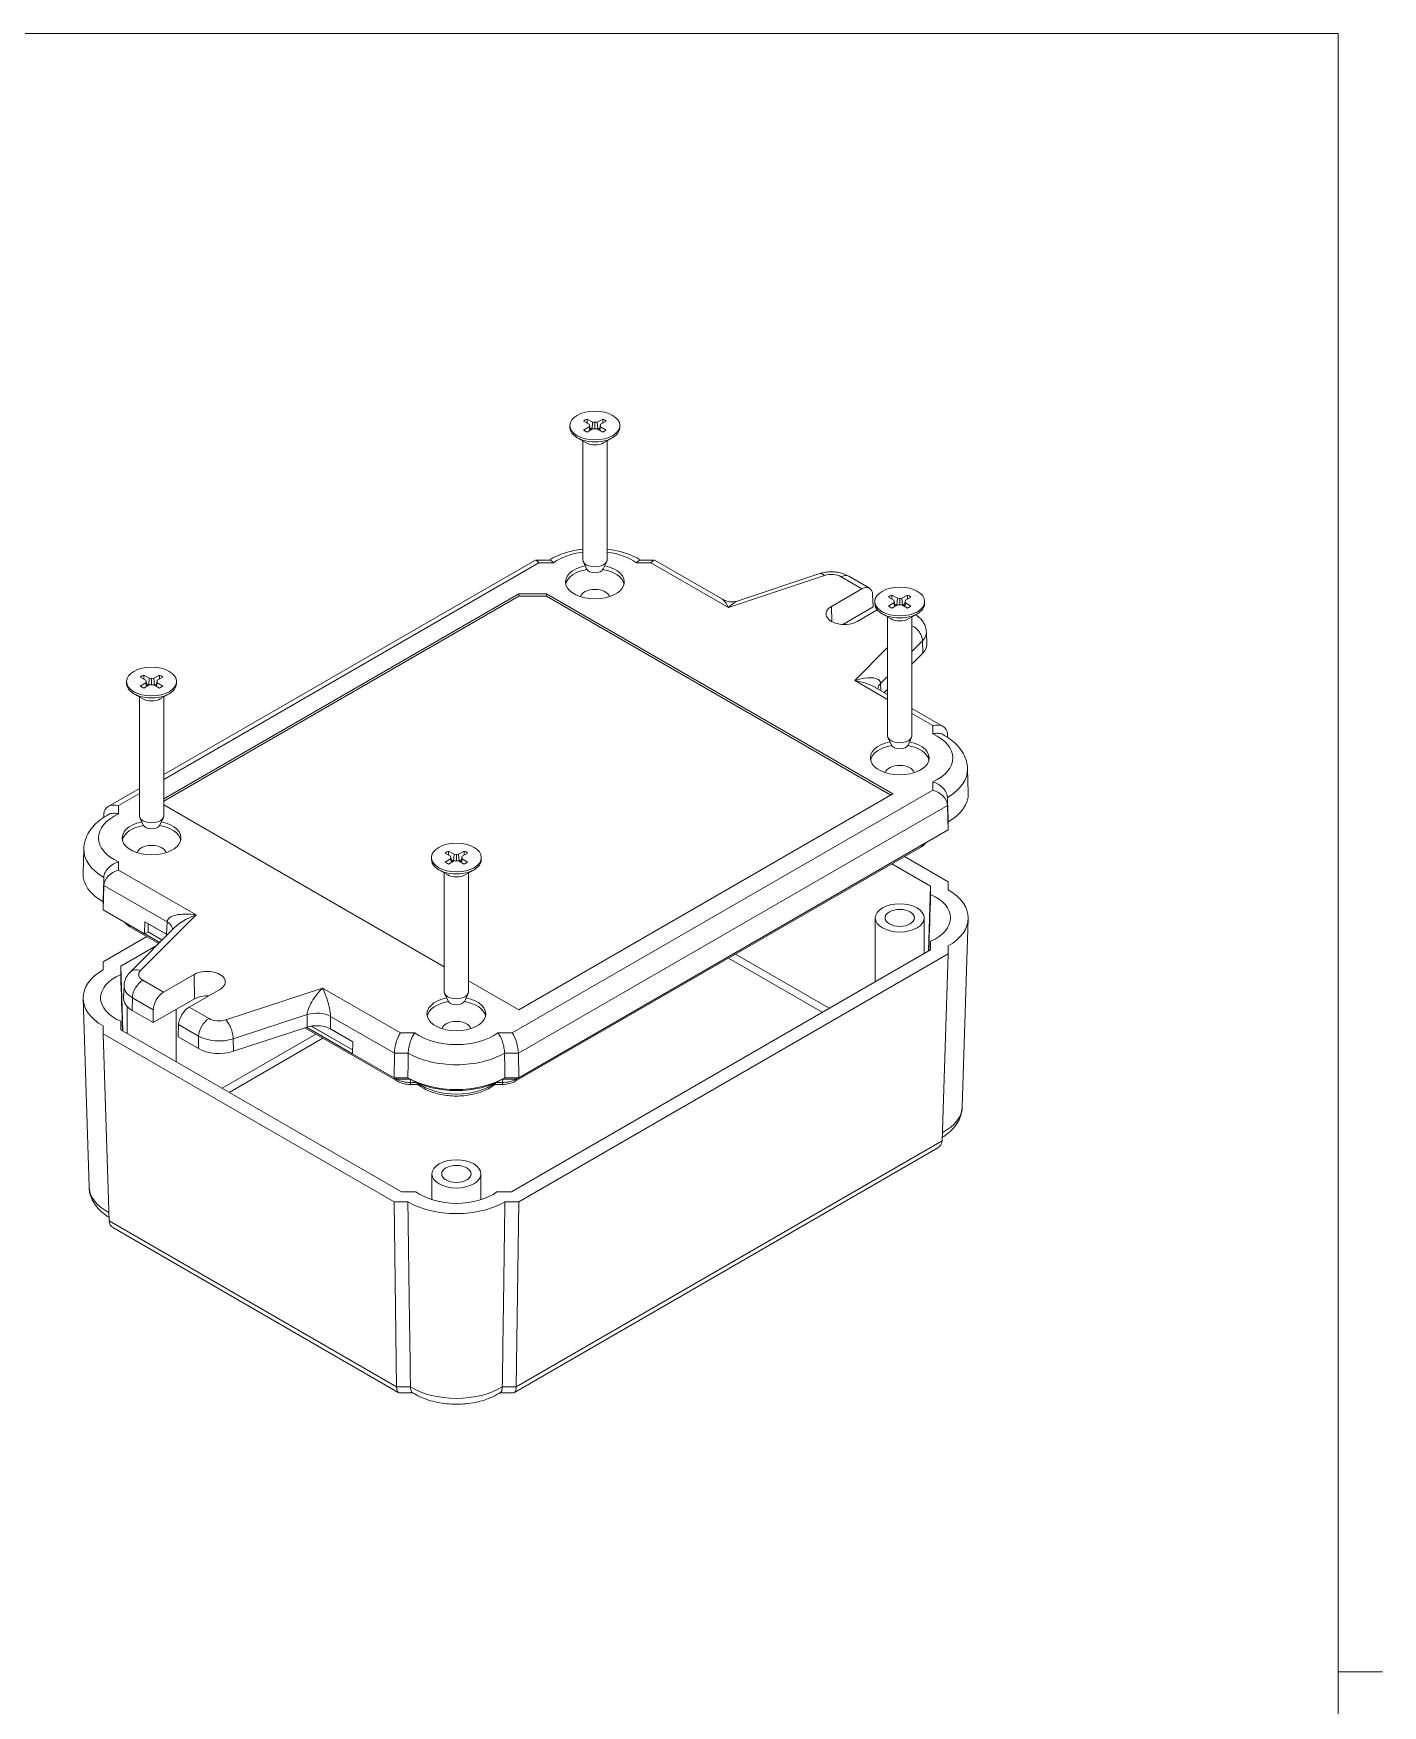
# Model space of a CAD drawing. Header units: millimetres. Extents: x 8 to 457, y 8 to 352.
# Drawn here: x 319.8 to 457.5, y 176.5 to 347.1 of the extents above; entities that cross this region are included whole.
import ezdxf

# ---------------------------------------------------------------- set-up
doc = ezdxf.new("R2010")
doc.units = ezdxf.units.MM
doc.header["$LTSCALE"] = 1.666667
for name, color, linetype, lineweight in [('Sketch Geometry (ANSI)', 7, 'Continuous', 9), ('Visible (ANSI)', 7, 'Continuous', 9), ('Visible Narrow (ANSI)', 7, 'Continuous', 9)]:
    doc.layers.add(name, color=color, linetype=linetype, lineweight=lineweight)

# ---------------------------------------------------------------- blocks, each defined once
blk = doc.blocks.new('Borders Default Border')
at = {"layer": 'Sketch Geometry (ANSI)'}
blk.add_line((271.78, 107.95), (274.5, 107.95), dxfattribs=at)
at = {"layer": 'Sketch Geometry (ANSI)', "flags": 128}
blk.add_lwpolyline([(7.62, 7.62), (7.62, 208.28), (271.78, 208.28), (271.78, 7.62), (7.62, 7.62)], dxfattribs=at)

msp = doc.modelspace()

# ---------------------------------------------------------------- linework, layer by layer
at = {"layer": 'Visible (ANSI)'}
for p, q in [((376.509, 307.2513), (375.9433, 307.5779)), ((376.2969, 307.782), (376.8626, 307.4554)), ((376.509, 307.2513), (376.6414, 306.652)), ((376.5284, 307.1176), (376.509, 307.2513)), ((376.8626, 307.4554), (376.8011, 306.7443)), ((376.8626, 307.4554), (377.0941, 307.4442)), ((377.0941, 307.4442), (377.3257, 307.4554)), ((377.0941, 307.4442), (377.0941, 306.791)), ((377.3257, 307.4554), (377.8914, 307.782)), ((377.3257, 307.4554), (377.3872, 306.7443)), ((377.6793, 307.2513), (377.5469, 306.652)), ((377.6793, 307.2513), (377.6598, 307.1176)), ((378.2449, 307.5779), (377.6793, 307.2513)), ((374.5491, 307.1176), (374.5491, 306.9134)), ((376.2102, 305.3458), (375.2945, 305.8744)), ((375.8441, 305.5571), (375.8441, 293.4249)), ((375.9433, 306.6573), (376.509, 306.9839)), ((376.8626, 306.7797), (376.2969, 306.4531)), ((376.509, 306.9839), (376.5284, 307.1176)), ((376.509, 306.9839), (376.5814, 306.6174)), ((376.5284, 307.1176), (376.6307, 306.6459)), ((376.6002, 306.8385), (376.7822, 306.7334)), ((377.0941, 306.791), (376.8626, 306.7797)), ((377.3257, 306.7797), (377.0941, 306.791)), ((377.8914, 306.4531), (377.3257, 306.7797)), ((377.406, 306.7334), (377.5881, 306.8385)), ((377.6598, 307.1176), (377.5576, 306.6459)), ((377.6793, 306.9839), (377.6069, 306.6174)), ((377.6598, 307.1176), (377.6793, 306.9839)), ((377.6793, 306.9839), (378.2449, 306.6573)), ((377.978, 305.3458), (378.8937, 305.8744)), ((378.3441, 305.5571), (378.3441, 293.4249)), ((379.6391, 307.1176), (379.6391, 306.9134)), ((370.9449, 293.3588), (333.0893, 271.5029)), ((372.4491, 293.3804), (371.0255, 293.3804)), ((376.2391, 292.4765), (375.8865, 293.2386)), ((377.9491, 292.4765), (378.3018, 293.2386)), ((383.1627, 293.3804), (381.7391, 293.3804)), ((390.1234, 289.3867), (383.2434, 293.3588)), ((400.0565, 292.0069), (391.7128, 289.2257)), ((401.2292, 288.6557), (404.3553, 290.4605)), ((405.1134, 290.5301), (402.9961, 291.7526)), ((369.316, 289.9344), (333.0893, 269.0189)), ((369.316, 289.6894), (333.0893, 268.774)), ((369.316, 289.6894), (369.316, 289.9344)), ((372.1444, 289.9344), (369.316, 289.9344)), ((372.1444, 289.6894), (369.316, 289.6894)), ((407.4997, 269.522), (372.1444, 289.9344)), ((372.1444, 289.6894), (372.1444, 289.9344)), ((407.2876, 269.3995), (372.1444, 289.6894)), ((405.4996, 288.6076), (402.4004, 286.8182)), ((405.4426, 289.8644), (405.4996, 288.6076)), ((405.6618, 289.1546), (405.6618, 288.9505)), ((407.6217, 289.2883), (407.056, 289.6149)), ((407.056, 288.6943), (407.6217, 289.0209)), ((407.4096, 289.8191), (407.9752, 289.4925)), ((407.9752, 288.8168), (407.4096, 288.4902)), ((407.6217, 289.2883), (407.7541, 288.6891)), ((407.6411, 289.1546), (407.6217, 289.2883)), ((407.6217, 289.0209), (407.6411, 289.1546)), ((407.6217, 289.0209), (407.6941, 288.6545)), ((407.6411, 289.1546), (407.7434, 288.6829)), ((407.7129, 288.8756), (407.8949, 288.7704)), ((407.9752, 289.4925), (407.9138, 288.7813)), ((407.9752, 289.4925), (408.2068, 289.4812)), ((408.2068, 288.828), (407.9752, 288.8168)), ((408.2068, 289.4812), (408.4384, 289.4925)), ((408.2068, 289.4812), (408.2068, 288.828)), ((408.4384, 288.8168), (408.2068, 288.828)), ((408.4384, 289.4925), (409.0041, 289.8191)), ((408.4384, 289.4925), (408.4999, 288.7813)), ((409.0041, 288.4902), (408.4384, 288.8168)), ((408.5187, 288.7704), (408.7008, 288.8756)), ((408.792, 289.2883), (408.6596, 288.6891)), ((408.7725, 289.1546), (408.6703, 288.6829)), ((408.792, 289.0209), (408.7196, 288.6545)), ((408.792, 289.2883), (408.7725, 289.1546)), ((408.7725, 289.1546), (408.792, 289.0209)), ((409.3576, 289.6149), (408.792, 289.2883)), ((408.792, 289.0209), (409.3576, 288.6943)), ((410.7518, 289.1546), (410.7518, 288.9505)), ((405.9154, 288.3111), (403.8707, 287.1306)), ((407.3229, 287.3828), (406.4072, 287.9115)), ((406.9568, 287.5942), (406.9568, 275.462)), ((409.0907, 287.3828), (410.0064, 287.9115)), ((409.4568, 287.5942), (409.4568, 275.462)), ((410.9265, 286.0308), (410.9668, 284.7744)), ((410.5705, 283.888), (409.4568, 282.756)), ((331.042, 281.6541), (331.6077, 281.3275)), ((332.0709, 281.3275), (332.6366, 281.6541)), ((329.2943, 280.9897), (329.2943, 280.7855)), ((331.2542, 281.1234), (330.6885, 281.45)), ((330.6885, 280.5294), (331.2542, 280.856)), ((331.6077, 280.6518), (331.042, 280.3252)), ((331.2542, 281.1234), (331.3866, 280.5242)), ((331.2736, 280.9897), (331.2542, 281.1234)), ((331.2542, 280.856), (331.2736, 280.9897)), ((331.2542, 280.856), (331.3266, 280.4895)), ((331.2736, 280.9897), (331.3758, 280.518)), ((331.3454, 280.7106), (331.5274, 280.6055)), ((331.6077, 281.3275), (331.5463, 280.6164)), ((331.6077, 281.3275), (331.8393, 281.3163)), ((331.8393, 280.6631), (331.6077, 280.6518)), ((331.8393, 281.3163), (332.0709, 281.3275)), ((331.8393, 281.3163), (331.8393, 280.6631)), ((332.0709, 280.6518), (331.8393, 280.6631)), ((332.0709, 281.3275), (332.1323, 280.6164)), ((332.6366, 280.3252), (332.0709, 280.6518)), ((332.1512, 280.6055), (332.3332, 280.7106)), ((332.4244, 281.1234), (332.292, 280.5242)), ((332.405, 280.9897), (332.3028, 280.518)), ((332.4244, 280.856), (332.352, 280.4895)), ((332.4244, 281.1234), (332.405, 280.9897)), ((332.405, 280.9897), (332.4244, 280.856)), ((332.9901, 281.45), (332.4244, 281.1234)), ((332.4244, 280.856), (332.9901, 280.5294)), ((334.3843, 280.9897), (334.3843, 280.7855)), ((406.9568, 279.6679), (405.7121, 280.3865)), ((406.9568, 280.2149), (406.6136, 279.866)), ((330.9554, 279.2179), (330.0397, 279.7466)), ((330.5893, 279.4292), (330.5893, 267.297)), ((332.7232, 279.2179), (333.6389, 279.7466)), ((333.0893, 279.4292), (333.0893, 267.297)), ((412.6382, 276.3877), (409.4568, 278.2245)), ((407.3518, 274.5136), (406.9992, 275.2757)), ((409.0618, 274.5136), (409.4145, 275.2757)), ((413.077, 275.6587), (413.0886, 275.3002)), ((415.1261, 272.0775), (415.2056, 269.5968)), ((330.5893, 270.0595), (327.408, 268.2228)), ((333.0893, 268.392), (361.702, 251.8725)), ((369.316, 247.4766), (407.4997, 269.522)), ((413.077, 268.3483), (413.1566, 265.8477)), ((326.9691, 267.4938), (326.9575, 267.1353)), ((330.9843, 266.3486), (330.6316, 267.1108)), ((332.6943, 266.3486), (333.0469, 267.1108)), ((413.1566, 265.8477), (413.1566, 266.6642)), ((369.316, 240.5363), (413.1566, 265.8477)), ((324.9201, 263.9125), (324.8405, 261.4318)), ((360.407, 263.0267), (360.407, 262.8226)), ((362.3669, 263.1604), (361.8012, 263.487)), ((361.8012, 262.5664), (362.3669, 262.893)), ((362.1547, 263.6912), (362.7204, 263.3646)), ((362.3669, 263.1604), (362.4992, 262.5612)), ((362.3863, 263.0267), (362.3669, 263.1604)), ((362.3669, 262.893), (362.3863, 263.0267)), ((362.3669, 262.893), (362.4393, 262.5266)), ((362.3863, 263.0267), (362.4885, 262.555)), ((362.7204, 263.3646), (362.659, 262.6534)), ((362.7204, 263.3646), (362.952, 263.3533)), ((362.952, 263.3533), (363.1836, 263.3646)), ((362.952, 263.3533), (362.952, 262.7001)), ((363.1836, 263.3646), (363.7493, 263.6912)), ((363.1836, 263.3646), (363.245, 262.6534)), ((363.5371, 263.1604), (363.4047, 262.5612)), ((363.5177, 263.0267), (363.4155, 262.555)), ((363.5371, 262.893), (363.4647, 262.5266)), ((363.5371, 263.1604), (363.5177, 263.0267)), ((363.5177, 263.0267), (363.5371, 262.893)), ((364.1028, 263.487), (363.5371, 263.1604)), ((363.5371, 262.893), (364.1028, 262.5664)), ((365.497, 263.0267), (365.497, 262.8226)), ((368.9533, 240.1901), (410.4279, 264.1355)), ((408.6789, 263.1257), (413.1566, 260.5405)), ((362.0681, 261.2549), (361.1524, 261.7836)), ((361.702, 261.4663), (361.702, 249.3341)), ((362.7204, 262.6889), (362.1547, 262.3623)), ((362.4581, 262.7477), (362.6401, 262.6426)), ((362.952, 262.7001), (362.7204, 262.6889)), ((363.1836, 262.6889), (362.952, 262.7001)), ((363.7493, 262.3623), (363.1836, 262.6889)), ((363.2639, 262.6426), (363.4459, 262.7477)), ((363.8359, 261.2549), (364.7516, 261.7836)), ((364.202, 261.4663), (364.202, 249.3341)), ((407.4057, 262.3906), (411.356, 260.1099)), ((326.9691, 260.1834), (326.8895, 257.6828)), ((411.1456, 253.5012), (411.356, 260.1099)), ((411.356, 260.1099), (411.356, 259.2549)), ((413.1566, 260.5405), (413.1566, 259.724)), ((326.8895, 258.4993), (326.8895, 257.6828)), ((326.8895, 257.6828), (331.1322, 255.2333)), ((331.1322, 255.2333), (331.1599, 256.4735)), ((331.1599, 256.4735), (333.3717, 255.1965)), ((331.495, 256.2592), (331.495, 255.4428)), ((405.7068, 250.3611), (405.7068, 256.8663)), ((410.7068, 253.2479), (410.7068, 256.8663)), ((414.5893, 237.5783), (415.2056, 256.7914)), ((326.8895, 252.3755), (331.3672, 254.9607)), ((329.6182, 255.9705), (332.5788, 254.2612)), ((334.2237, 255.9061), (329.6536, 251.336)), ((331.1322, 255.2333), (331.4857, 255.4374)), ((332.6724, 254.3547), (331.1414, 255.2386)), ((331.4857, 255.4374), (331.495, 255.4428)), ((331.4857, 255.4374), (332.9244, 254.6068)), ((331.495, 255.4428), (332.9312, 254.6136)), ((411.356, 254.4777), (411.356, 253.6227)), ((328.6902, 251.9449), (332.4106, 254.0929)), ((411.356, 253.6227), (368.5701, 228.9202)), ((413.1566, 253.192), (369.316, 227.8806)), ((400.2844, 247.2305), (390.716, 252.7548)), ((391.4419, 253.1739), (401.0102, 247.6496)), ((412.5402, 234.1197), (413.1566, 253.192)), ((413.1566, 254.0085), (413.1566, 253.192)), ((326.8895, 251.559), (326.8895, 252.3755)), ((328.9005, 245.3362), (328.6902, 251.9449)), ((328.6902, 251.0899), (328.6902, 251.9449)), ((333.0493, 249.292), (336.1754, 251.0968)), ((329.0249, 249.9284), (328.9846, 248.672)), ((338.8169, 249.5718), (335.6908, 247.7669)), ((364.202, 250.4291), (369.316, 247.4766)), ((325.4568, 229.4133), (324.8405, 248.6265)), ((329.3393, 245.0829), (329.3393, 247.8286)), ((336.2309, 248.6153), (332.0161, 246.1818)), ((332.0161, 247.4715), (332.0161, 246.1818)), ((334.3393, 242.1962), (334.3393, 247.5231)), ((362.097, 248.3857), (361.7443, 249.1478)), ((363.807, 248.3857), (364.1596, 249.1478)), ((326.8895, 245.0271), (326.8895, 245.8436)), ((328.6902, 245.4577), (328.6902, 246.3127)), ((332.0161, 246.1818), (329.8513, 247.4317)), ((334.6035, 245.9777), (334.5465, 244.7209)), ((348.1362, 245.8243), (352.3544, 243.3889)), ((348.1506, 245.8267), (352.3546, 243.3994)), ((356.588, 227.8806), (326.8895, 245.0271)), ((327.5059, 225.9548), (326.8895, 245.0271)), ((357.3339, 228.9202), (328.6902, 245.4577)), ((336.6165, 243.5258), (334.5465, 244.7209)), ((339.0359, 239.4846), (348.6042, 245.0089)), ((349.3301, 244.5898), (339.7617, 239.0655)), ((347.71, 245.7201), (340.1906, 243.2541)), ((347.4947, 245.6495), (356.9507, 240.1901)), ((352.3456, 242.9964), (347.6578, 245.7029)), ((350.1112, 245.532), (352.3732, 244.226)), ((352.3732, 244.226), (352.3454, 242.9858)), ((352.3454, 242.9858), (356.588, 240.5363)), ((356.621, 243.0638), (356.588, 240.5363)), ((369.283, 243.0638), (369.316, 240.5363)), ((356.588, 240.5363), (358.0022, 240.5363)), ((356.8006, 240.4243), (356.6065, 240.5363)), ((356.8006, 240.4243), (356.799, 240.5363)), ((358.2042, 240.4243), (356.8006, 240.4243)), ((358.261, 239.8695), (359.0153, 239.8695)), ((366.8887, 239.8695), (367.643, 239.8695)), ((369.1034, 240.4243), (367.6998, 240.4243)), ((367.9017, 240.5363), (369.316, 240.5363)), ((369.2974, 240.5363), (369.1034, 240.4243)), ((369.1034, 240.4243), (369.1049, 240.5363)), ((368.8789, 208.4362), (412.1013, 233.3907)), ((360.452, 228.1063), (360.452, 230.7384)), ((365.452, 228.1063), (365.452, 230.7384)), ((358.8148, 228.9202), (357.3339, 228.9202)), ((368.5701, 228.9202), (367.0892, 228.9202)), ((358.0022, 227.8806), (356.588, 227.8806)), ((356.8433, 209.0168), (356.588, 227.8806)), ((369.316, 227.8806), (367.9017, 227.8806)), ((369.0606, 209.0168), (369.316, 227.8806)), ((327.9448, 225.2257), (357.0251, 208.4362)), ((357.1057, 208.4146), (358.4919, 208.4146)), ((367.4121, 208.4146), (368.7982, 208.4146))]:
    msp.add_line(p, q, dxfattribs=at)
for centre, major_axis in [((377.0941, 307.1176), (-2.545, 0)), ((408.2068, 289.1546), (-2.545, 0)), ((331.8393, 280.9897), (-2.545, 0)), ((362.952, 263.0267), (-2.545, 0)), ((408.2068, 256.8663), (-2.5, 0)), ((408.2068, 256.8663), (-1.5, 0)), ((362.952, 230.7384), (-2.5, 0)), ((362.952, 230.7384), (-1.5, 0))]:
    msp.add_ellipse(centre, major_axis=major_axis, ratio=0.57735027, dxfattribs=at)
for centre, major_axis, ratio, start_param, end_param in [((377.0941, 307.1176), (1.4, 0), 0.57735027, 2.17666014, 2.53572884), ((377.0941, 307.1176), (1.4, 0), 0.57735027, 0.60586381, 0.96493251), ((377.0941, 306.9134), (2.545, 0), 0.57735027, 3.14159265, 6.28318531), ((377.0941, 307.1176), (-1.4, 0), 0.57735027, 0.60586381, 0.96493251), ((377.0941, 307.1176), (-1.4, 0), 0.57735027, 2.17666014, 2.53572884), ((377.0941, 305.8561), (-1.25, 0), 0.57735027, 0.78539816, 2.35619449), ((371.3842, 291.8804), (0.4005, -1.4946), 0.31783725, 2.44115372, 3.22655188), ((377.0941, 291.1591), (-3, 0), 0.57735027, 5.052562, 10.65540127), ((377.0941, 290.7509), (-3, 0), 0.57735027, 4.98941257, 6.16505965), ((377.0941, 293.4249), (1.25, 0), 0.57735027, 3.14159263, 6.28318531), ((377.0941, 292.6084), (0.885, 0), 0.57735027, 3.40264147, 6.02213649), ((377.0941, 290.7509), (3, 0), 0.57735027, 0.11812565, 1.29377274), ((382.804, 291.8804), (-0.4005, -1.4946), 0.31783725, 3.05663343, 3.84203159), ((377.0941, 289.5261), (1.5, 0), 0.57735027, 0.147852, 2.99374065), ((404.3831, 289.2197), (0.7197, 1.3164), 0.59226017, 5.51017348, 7.05478987), ((390.7162, 287.3124), (-0.7144, 2.097), 0.2092092, 6.04847649, 6.04850338), ((402.55, 287.8931), (-1.8678, 0), 0.57735027, 5.49778714, 8.6393798), ((408.2068, 288.9505), (2.545, 0), 0.57735027, 3.14159265, 6.28318531), ((408.2068, 289.1546), (1.4, 0), 0.57735027, 2.17666014, 2.53572884), ((408.2068, 289.1546), (-1.4, 0), 0.57735027, 0.60586381, 0.96493251), ((408.2068, 289.1546), (1.4, 0), 0.57735027, 0.60586381, 0.96493251), ((408.2068, 289.1546), (-1.4, 0), 0.57735027, 2.17666014, 2.53572884), ((408.2068, 287.8931), (-1.25, 0), 0.57735027, 0.78539816, 2.35619449), ((408.0065, 284.7428), (2.9607, 0), 0.57735027, 5.75954002, 6.30170261), ((331.8393, 280.9897), (1.4, 0), 0.57735027, 2.17666014, 2.53572884), ((331.8393, 280.9897), (1.4, 0), 0.57735027, 0.60586381, 0.96493251), ((331.8393, 280.7855), (2.545, 0), 0.57735027, 3.14159265, 6.28318531), ((331.8393, 280.9897), (-1.4, 0), 0.57735027, 0.60586381, 0.96493251), ((331.8393, 280.9897), (-1.4, 0), 0.57735027, 2.17666014, 2.53572884), ((403.6291, 279.8571), (2.9369, -0.5702), 0.4030984, 0.86349665, 0.86350972), ((331.8393, 279.7282), (-1.25, 0), 0.57735027, 0.78539816, 2.35619449), ((411.5775, 275.2681), (-1.3858, -0.8001), 0.71743894, 2.77507351, 4.3196899), ((408.2068, 273.1962), (-3, 0), 0.57735027, 5.052562, 10.65540127), ((408.2068, 275.462), (1.25, 0), 0.57735027, 3.14159263, 6.28318531), ((408.2068, 272.788), (-3, 0), 0.57735027, 4.98941257, 6.16505965), ((408.2068, 274.6455), (0.885, 0), 0.57735027, 3.40264147, 6.02213649), ((408.2068, 272.788), (3, 0), 0.57735027, 0.11812565, 1.29377274), ((408.2068, 271.5632), (1.5, 0), 0.57735027, 0.147852, 2.99374065), ((411.5775, 268.6749), (-1.3858, 0.8001), 0.71743894, 3.56047167, 5.10508806), ((328.4686, 267.1031), (1.3858, -0.8001), 0.71743894, 1.96349541, 3.5081118), ((408.2068, 269.522), (7, 0), 0.57735027, 5.49778714, 6.30170261), ((331.8393, 265.0312), (-3, 0), 0.57735027, 5.052562, 10.65540127), ((331.8393, 264.623), (-3, 0), 0.57735027, 4.98941257, 6.16505965), ((331.8393, 267.297), (1.25, 0), 0.57735027, 3.14159263, 6.28318531), ((331.8393, 266.4805), (0.885, 0), 0.57735027, 3.40264147, 6.02213649), ((331.8393, 264.623), (3, 0), 0.57735027, 0.11812565, 1.29377274), ((331.8393, 263.3982), (1.5, 0), 0.57735027, 0.147852, 2.99374065), ((362.952, 262.8226), (2.545, 0), 0.57735027, 3.14159265, 6.28318531), ((362.952, 263.0267), (1.4, 0), 0.57735027, 2.17666014, 2.53572884), ((362.952, 263.0267), (1.4, 0), 0.57735027, 0.60586381, 0.96493251), ((331.8393, 261.357), (-7, 0), 0.57735027, 6.26466801, 7.06858347), ((328.4686, 260.5099), (1.3858, 0.8001), 0.71743894, 1.17809748, 2.72271363), ((362.952, 263.0267), (-1.4, 0), 0.57735027, 0.60586381, 0.96493251), ((362.952, 261.7653), (-1.25, 0), 0.57735027, 0.78539816, 2.35619449), ((362.952, 263.0267), (-1.4, 0), 0.57735027, 2.17666014, 2.53572884), ((408.2068, 256.8663), (7, 0), 0.57735027, 5.49778714, 7.06858347), ((408.2068, 256.8663), (5.1994, 0), 0.57735027, 5.36300146, 7.20336916), ((331.1414, 256.0551), (-0.25, -0.433), 0.57735027, 2.35619449, 2.40855437), ((331.8393, 248.7013), (-7, 0), 0.57735027, 5.49778714, 7.06858347), ((331.8393, 248.7013), (-5.1994, 0), 0.57735027, 5.36300146, 7.20336916), ((337.4961, 250.3343), (1.8678, 0), 0.57735027, 5.49778714, 8.6393798), ((333.0771, 248.0512), (-0.7197, -1.3164), 0.59226017, 3.91319722, 5.4578136), ((362.952, 249.3341), (1.25, 0), 0.57735027, 3.14159263, 6.28318531), ((331.9448, 248.6404), (-2.9607, 0), 0.57735027, 6.26466801, 7.06858347), ((335.6631, 246.5582), (-0.7787, -1.2824), 0.56204401, 3.93941302, 5.4840294), ((337.4961, 247.8848), (-1.7893, 0), 0.57735027, 4.61208817, 5.49778714), ((362.952, 247.0683), (-3, 0), 0.57735027, 5.052562, 10.65540127), ((362.952, 246.6601), (-3, 0), 0.57735027, 4.98941257, 6.16505965), ((362.952, 248.5176), (0.885, 0), 0.57735027, 3.40264147, 6.02213649), ((362.952, 246.6601), (3, 0), 0.57735027, 0.11812565, 1.29377274), ((348.6972, 244.7154), (-2, -0.0002), 0.57765174, 4.08907777, 5.22854712), ((362.952, 245.4353), (1.5, 0), 0.57735027, 0.147852, 2.99374065), ((357.2421, 243.8975), (-0.4005, -1.4946), 0.31783725, 3.84203185, 5.38664798), ((368.6619, 243.8975), (0.4005, -1.4946), 0.31783725, 0.89653733, 2.44115349), ((338.7101, 244.7345), (2.9607, 0), 0.57735027, 3.92699082, 5.23603427), ((362.952, 243.3941), (7, 0), 0.57735027, 3.92699082, 5.49778714), ((362.952, 242.9858), (-6.4869, 0), 0.57735027, 0.77514212, 2.36645053), ((411.0407, 234.5104), (-1.3858, 0.8001), 0.71743894, 2.74889357, 3.5081118), ((362.952, 230.7384), (-5.1994, 0), 0.57735027, 0.65061248, 2.49098017), ((362.952, 230.7384), (-7, 0), 0.57735027, 0.78539816, 2.35619449), ((329.0054, 226.3454), (-1.3858, -0.8001), 0.71743894, 5.91666616, 6.67588439), ((357.4645, 209.9146), (0.4005, 1.4946), 0.31783725, 2.2974152, 3.22655188), ((368.4395, 209.9146), (-0.4005, 1.4946), 0.31783725, 3.05663343, 3.98577011)]:
    msp.add_ellipse(centre, major_axis=major_axis, ratio=ratio, start_param=start_param, end_param=end_param, dxfattribs=at)
for points, degree in [([(376.2969, 307.782), (376.2924, 307.5756), (376.2892, 307.3782)], 2), ([(377.8914, 307.782), (377.8959, 307.5756), (377.8991, 307.3782)], 2), ([(407.4096, 289.8191), (407.4051, 289.6127), (407.4019, 289.4153)], 2), ([(409.0041, 289.8191), (409.0086, 289.6127), (409.0118, 289.4153)], 2), ([(331.042, 281.6541), (331.0376, 281.4477), (331.0343, 281.2503)], 2), ([(332.6366, 281.6541), (332.641, 281.4477), (332.6443, 281.2503)], 2), ([(413.077, 269.1649), (413.1035, 268.3313), (413.13, 267.4978), (413.1566, 266.6642)], 3), ([(362.1547, 263.6912), (362.1502, 263.4848), (362.147, 263.2874)], 2), ([(363.7493, 263.6912), (363.7537, 263.4848), (363.757, 263.2874)], 2), ([(326.9691, 260.9999), (326.9426, 260.1663), (326.9161, 259.3328), (326.8895, 258.4993)], 3), ([(411.1736, 253.5174), (411.2344, 255.4301), (411.2952, 257.3426), (411.356, 259.2549)], 3), ([(333.3717, 255.1965), (333.4022, 255.1789), (333.4316, 255.1609), (333.46, 255.1424)], 3), ([(411.3278, 253.6064), (411.3372, 253.8968), (411.3466, 254.1872), (411.356, 254.4777)], 3), ([(328.8725, 245.3524), (328.8117, 247.2651), (328.7509, 249.1776), (328.6902, 251.0899)], 3), ([(328.7184, 245.4414), (328.709, 245.7318), (328.6996, 246.0223), (328.6902, 246.3127)], 3), ([(349.8646, 245.6536), (349.9524, 245.6171), (350.0346, 245.5762), (350.1112, 245.532)], 3), ([(358.0353, 243.0638), (358.0243, 242.2213), (358.0132, 241.3788), (358.0022, 240.5363)], 3), ([(367.8687, 243.0638), (367.8797, 242.2213), (367.8907, 241.3788), (367.9017, 240.5363)], 3), ([(358.936, 240.0447), (358.9408, 239.9679), (358.9617, 239.9141), (358.9929, 239.888)], 3), ([(366.968, 240.0447), (366.9632, 239.9679), (366.9423, 239.9141), (366.9111, 239.888)], 3)]:
    msp.add_open_spline(points, degree=degree, dxfattribs=at)
for points, knots in [([(372.3991, 293.3804), (372.9167, 293.6932), (373.4908, 293.9414), (374.6576, 294.3008), (375.2444, 294.4217), (375.8441, 294.4918)], [4.689658607, 4.689658607, 4.689658607, 4.689658607, 5.007669679, 5.007669679, 5.298002451, 5.298002451, 5.298002451, 5.298002451]), ([(378.3441, 294.4918), (378.9438, 294.4217), (379.5307, 294.3008), (380.6974, 293.9414), (381.2716, 293.6932), (381.7891, 293.3804)], [5.697571837, 5.697571837, 5.697571837, 5.697571837, 5.987904608, 5.987904608, 6.305915681, 6.305915681, 6.305915681, 6.305915681]), ([(372.4491, 293.3803), (372.494, 293.3803), (372.543, 293.3648), (372.6738, 293.2898), (372.7609, 293.21), (372.8485, 293.1052)], [0.001419825067, 0.001419825067, 0.001419825067, 0.001419825067, 0.001814748755, 0.001814748755, 0.002419665007, 0.002419665007, 0.002419665007, 0.002419665007]), ([(381.7391, 293.3803), (381.6942, 293.3803), (381.6452, 293.3648), (381.5145, 293.2898), (381.4274, 293.21), (381.3397, 293.1052)], [0.001419825067, 0.001419825067, 0.001419825067, 0.001419825067, 0.001814748755, 0.001814748755, 0.002419665007, 0.002419665007, 0.002419665007, 0.002419665007]), ([(400.0565, 292.0069), (400.2499, 292.0714), (400.4463, 292.1176), (400.8422, 292.1789), (401.0417, 292.1938), (401.4409, 292.1938), (401.6404, 292.1789), (402.0363, 292.1176), (402.2327, 292.0714), (402.6195, 291.9425), (402.8102, 291.8599), (402.9961, 291.7526)], [4.97418837, 4.97418837, 4.97418837, 4.97418837, 5.23598776, 5.23598776, 5.49778714, 5.49778714, 5.75958653, 5.75958653, 6.02138592, 6.02138592, 6.28318531, 6.28318531, 6.28318531, 6.28318531]), ([(390.1234, 289.3867), (390.3062, 289.2811), (390.5111, 289.204), (390.9305, 289.1213), (391.1502, 289.115), (391.4783, 289.1598), (391.5941, 289.1866), (391.7052, 289.2231)], [0, 0, 0, 0, 0.065658726, 0.065658726, 0.131475334, 0.131475334, 0.168027278, 0.168027278, 0.168027278, 0.168027278]), ([(409.8267, 287.8077), (409.9131, 287.7547), (409.9984, 287.6958), (410.1861, 287.5478), (410.2876, 287.4546), (410.4792, 287.2415), (410.5693, 287.1213), (410.727, 286.8513), (410.7944, 286.7013), (410.8916, 286.3783), (410.9209, 286.2054), (410.9265, 286.0308)], [6.313983146, 6.313983146, 6.313983146, 6.313983146, 6.43656148, 6.43656148, 6.589937652, 6.589937652, 6.743313825, 6.743313825, 6.896689997, 6.896689997, 7.05006617, 7.05006617, 7.05006617, 7.05006617]), ([(412.6207, 275.5781), (412.6133, 275.5821), (412.6058, 275.586), (412.4573, 275.6613), (412.2925, 275.7022), (411.9453, 275.7206), (411.7591, 275.698), (411.5775, 275.6474)], [0.00117748226, 0.00117748226, 0.00117748226, 0.00117748226, 0.0012098325, 0.0012098325, 0.00181474876, 0.00181474876, 0.00241966501, 0.00241966501, 0.00241966501, 0.00241966501]), ([(412.6207, 275.5781), (412.8911, 275.4322), (413.1482, 275.2701), (413.6297, 274.9112), (413.8541, 274.7144), (414.2616, 274.2826), (414.4447, 274.0475), (414.7553, 273.5385), (414.8827, 273.2643), (415.0634, 272.6865), (415.1163, 272.383), (415.1261, 272.0775)], [6.249411355, 6.249411355, 6.249411355, 6.249411355, 6.409542318, 6.409542318, 6.569673281, 6.569673281, 6.729804244, 6.729804244, 6.889935207, 6.889935207, 7.05006617, 7.05006617, 7.05006617, 7.05006617]), ([(413.077, 269.1649), (413.0743, 269.249), (413.0613, 269.3338), (413.0159, 269.5046), (412.9828, 269.5916), (412.8583, 269.8439), (412.7392, 270.0056), (412.4573, 270.2902), (412.2925, 270.4154), (411.9453, 270.6164), (411.7591, 270.6944), (411.5775, 270.745)], [0, 0, 0, 0, 0.00030245813, 0.00030245813, 0.00060491625, 0.00060491625, 0.0012098325, 0.0012098325, 0.00181474876, 0.00181474876, 0.00241966501, 0.00241966501, 0.00241966501, 0.00241966501]), ([(324.9201, 263.9125), (324.9299, 264.2181), (324.9827, 264.5215), (325.1634, 265.0993), (325.2908, 265.3735), (325.6014, 265.8826), (325.7845, 266.1177), (326.192, 266.5494), (326.4164, 266.7463), (326.8979, 267.1051), (327.155, 267.2672), (327.4254, 267.4131)], [3.945508118, 3.945508118, 3.945508118, 3.945508118, 4.105639081, 4.105639081, 4.265770044, 4.265770044, 4.425901007, 4.425901007, 4.58603197, 4.58603197, 4.746162932, 4.746162932, 4.746162932, 4.746162932]), ([(327.4254, 267.4131), (327.4328, 267.4171), (327.4403, 267.421), (327.5888, 267.4963), (327.7536, 267.5373), (328.1008, 267.5556), (328.287, 267.533), (328.4686, 267.4824)], [0.00117748226, 0.00117748226, 0.00117748226, 0.00117748226, 0.0012098325, 0.0012098325, 0.00181474876, 0.00181474876, 0.00241966501, 0.00241966501, 0.00241966501, 0.00241966501]), ([(410.8994, 264.5446), (410.8681, 264.5021), (410.8341, 264.4615), (410.6932, 264.3125), (410.5677, 264.2161), (410.4279, 264.1355)], [0.0793202443, 0.0793202443, 0.0793202443, 0.0793202443, 0.0983344602, 0.0983344602, 0.1529014016, 0.1529014016, 0.1529014016, 0.1529014016]), ([(326.9691, 260.9999), (326.9718, 261.0841), (326.9848, 261.1689), (327.0303, 261.3397), (327.0634, 261.4266), (327.1879, 261.6789), (327.3069, 261.8407), (327.5888, 262.1253), (327.7536, 262.2504), (328.1008, 262.4515), (328.287, 262.5294), (328.4686, 262.5801)], [0, 0, 0, 0, 0.00030245813, 0.00030245813, 0.00060491625, 0.00060491625, 0.0012098325, 0.0012098325, 0.00181474876, 0.00181474876, 0.00241966501, 0.00241966501, 0.00241966501, 0.00241966501]), ([(329.6182, 255.9705), (329.4486, 256.0684), (329.2994, 256.1897), (329.1709, 256.3474), (329.1585, 256.3634), (329.1466, 256.3797)], [0, 0, 0, 0, 0.0662170246, 0.0662170246, 0.073511185, 0.073511185, 0.073511185, 0.073511185]), ([(329.0249, 249.9284), (329.0286, 250.0434), (329.0425, 250.1577), (329.0885, 250.3792), (329.1207, 250.4862), (329.1994, 250.6889), (329.2459, 250.7847), (329.3491, 250.9634), (329.4057, 251.0464), (329.5253, 251.2001), (329.5885, 251.2708), (329.6536, 251.336)], [3.945508118, 3.945508118, 3.945508118, 3.945508118, 4.046524413, 4.046524413, 4.147540708, 4.147540708, 4.248557003, 4.248557003, 4.349573298, 4.349573298, 4.450589593, 4.450589593, 4.450589593, 4.450589593]), ([(358.0353, 243.0638), (358.0364, 243.1489), (358.0418, 243.2381), (358.0609, 243.4241), (358.0747, 243.5222), (358.1273, 243.816), (358.1778, 244.0173), (358.3005, 244.3939), (358.3734, 244.572), (358.5317, 244.8822), (358.6188, 245.0174), (358.7064, 245.1223)], [0, 0, 0, 0, 0.00030245813, 0.00030245813, 0.00060491625, 0.00060491625, 0.0012098325, 0.0012098325, 0.00181474876, 0.00181474876, 0.00241966501, 0.00241966501, 0.00241966501, 0.00241966501]), ([(367.8687, 243.0638), (367.8675, 243.1489), (367.8621, 243.2381), (367.8431, 243.4241), (367.8292, 243.5222), (367.7767, 243.816), (367.7261, 244.0173), (367.6035, 244.3939), (367.5305, 244.572), (367.3723, 244.8822), (367.2852, 245.0174), (367.1976, 245.1223)], [0, 0, 0, 0, 0.00030245813, 0.00030245813, 0.00060491625, 0.00060491625, 0.0012098325, 0.0012098325, 0.00181474876, 0.00181474876, 0.00241966501, 0.00241966501, 0.00241966501, 0.00241966501]), ([(358.261, 239.8695), (358.0479, 239.8695), (357.8323, 239.892), (357.4229, 239.9804), (357.2249, 240.0484), (357.0158, 240.1538), (356.9828, 240.1715), (356.9507, 240.1901)], [0, 0, 0, 0, 0.063919218, 0.063919218, 0.129344294, 0.129344294, 0.141889653, 0.141889653, 0.141889653, 0.141889653]), ([(366.9112, 239.8877), (366.5821, 239.6188), (366.1884, 239.3915), (365.3045, 239.0242), (364.8127, 238.8858), (363.7879, 238.7112), (363.2554, 238.6744), (362.1994, 238.7033), (361.6759, 238.7688), (360.6842, 238.9981), (360.2163, 239.1622), (359.5022, 239.5209), (359.2306, 239.6934), (358.9928, 239.8877)], [1.40055431, 1.40055431, 1.40055431, 1.40055431, 1.73223896, 1.73223896, 2.06929005, 2.06929005, 2.4036629, 2.4036629, 2.73705748, 2.73705748, 3.07214306, 3.07214306, 3.31183467, 3.31183467, 3.31183467, 3.31183467]), ([(368.9533, 240.1901), (368.7789, 240.0894), (368.5786, 240.011), (368.1564, 239.9042), (367.9293, 239.8746), (367.6837, 239.8697), (367.6633, 239.8695), (367.643, 239.8695)], [0, 0, 0, 0, 0.068085211, 0.068085211, 0.13570941, 0.13570941, 0.14181346, 0.14181346, 0.14181346, 0.14181346]), ([(414.5893, 237.5783), (414.5796, 237.2748), (414.5249, 236.9737), (414.3386, 236.4041), (414.2076, 236.1357), (413.8906, 235.6418), (413.7049, 235.4159), (413.2941, 235.0046), (413.0689, 234.8189), (412.7383, 234.5881), (412.6459, 234.5277), (412.5515, 234.4697)], [3.945508118, 3.945508118, 3.945508118, 3.945508118, 4.113667898, 4.113667898, 4.281827679, 4.281827679, 4.44998746, 4.44998746, 4.61814724, 4.61814724, 4.681268767, 4.681268767, 4.681268767, 4.681268767]), ([(327.4946, 226.3047), (327.4002, 226.3627), (327.3078, 226.4231), (326.9772, 226.6539), (326.752, 226.8396), (326.3413, 227.2509), (326.1555, 227.4768), (325.8386, 227.9707), (325.7076, 228.2391), (325.5212, 228.8087), (325.4665, 229.1098), (325.4568, 229.4133)], [6.31430552, 6.31430552, 6.31430552, 6.31430552, 6.377427048, 6.377427048, 6.545586828, 6.545586828, 6.713746609, 6.713746609, 6.881906389, 6.881906389, 7.05006617, 7.05006617, 7.05006617, 7.05006617]), ([(358.2645, 209.0168), (358.2229, 211.9288), (358.1818, 214.8408), (358.1413, 217.7528), (358.0943, 221.1287), (358.0479, 224.5047), (358.0022, 227.8806)], [0.0014613314, 0.0014613314, 0.0014613314, 0.0014613314, 0.0123669745, 0.0123669745, 0.0123669745, 0.0250101267, 0.0250101267, 0.0250101267, 0.0250101267]), ([(367.6395, 209.0168), (367.6811, 211.9288), (367.7222, 214.8408), (367.7627, 217.7528), (367.8097, 221.1287), (367.856, 224.5047), (367.9017, 227.8806)], [0.0014613314, 0.0014613314, 0.0014613314, 0.0014613314, 0.0123669745, 0.0123669745, 0.0123669745, 0.0250101267, 0.0250101267, 0.0250101267, 0.0250101267]), ([(358.2645, 209.0168), (358.2657, 208.9344), (358.2714, 208.8598), (358.2916, 208.7257), (358.3063, 208.6657), (358.3546, 208.5354), (358.3949, 208.4787), (358.4433, 208.4465)], [0, 0, 0, 0, 0.00030414212, 0.00030414212, 0.00060828423, 0.00060828423, 0.00109672648, 0.00109672648, 0.00109672648, 0.00109672648]), ([(367.4607, 208.4464), (366.9631, 208.117), (366.4046, 207.8594), (365.2123, 207.4724), (364.5781, 207.3437), (363.2825, 207.2148), (362.6215, 207.2148), (361.3259, 207.3437), (360.6917, 207.4724), (359.4994, 207.8594), (358.9409, 208.117), (358.4432, 208.4464)], [4.64422992, 4.64422992, 4.64422992, 4.64422992, 4.98565281, 4.98565281, 5.3270757, 5.3270757, 5.66849859, 5.66849859, 6.00992148, 6.00992148, 6.35134437, 6.35134437, 6.35134437, 6.35134437]), ([(367.6395, 209.0168), (367.6383, 208.9344), (367.6326, 208.8598), (367.6124, 208.7257), (367.5977, 208.6657), (367.5494, 208.5354), (367.509, 208.4787), (367.4607, 208.4465)], [0, 0, 0, 0, 0.00030414212, 0.00030414212, 0.00060828423, 0.00060828423, 0.00109672648, 0.00109672648, 0.00109672648, 0.00109672648])]:
    msp.add_open_spline(points, degree=3, knots=knots, dxfattribs=at)
at = {"layer": 'Visible Narrow (ANSI)'}
for p, q in [((371.3842, 293.1052), (333.0893, 270.9956)), ((372.8485, 293.1052), (371.3842, 293.1052)), ((382.804, 293.1052), (381.3397, 293.1052)), ((390.7162, 288.5371), (382.804, 293.1052)), ((400.5308, 291.8087), (390.7162, 288.5371)), ((404.3553, 290.4605), (402.2461, 291.6783)), ((401.2292, 288.6557), (401.2638, 287.1112)), ((410.5356, 285.1564), (409.4568, 284.0599)), ((410.5356, 285.1564), (410.5705, 283.888)), ((403.6291, 281.0819), (406.9568, 284.4644)), ((406.9568, 279.1606), (403.6291, 281.0819)), ((406.9568, 281.5188), (406.2492, 280.7996)), ((406.2492, 280.7996), (406.2789, 280.0593)), ((411.5775, 276.4928), (409.4568, 277.7172)), ((411.5775, 275.6474), (411.5775, 276.4928)), ((413.077, 275.6587), (413.077, 275.3078)), ((368.6619, 245.1223), (411.5775, 269.8996)), ((411.5775, 269.8996), (411.5775, 270.745)), ((330.5893, 269.5522), (328.4686, 268.3278)), ((328.4686, 268.3278), (328.4686, 267.4824)), ((413.077, 268.3483), (369.283, 243.0638)), ((413.077, 269.1649), (413.077, 268.3483)), ((326.9691, 267.1428), (326.9691, 267.4938)), ((328.4686, 262.5801), (328.4686, 261.7346)), ((328.4686, 261.7346), (336.3808, 257.1665)), ((326.9691, 260.1834), (326.9691, 260.9999)), ((333.4221, 256.4577), (326.9691, 260.1834)), ((336.3808, 257.1665), (330.7143, 251.5)), ((333.4489, 255.1312), (331.495, 256.2592)), ((333.3717, 255.1965), (333.4221, 256.4577)), ((336.1754, 251.0968), (336.2309, 248.6153)), ((330.9401, 250.5098), (333.0493, 249.292)), ((339.4245, 246.4748), (349.2937, 249.7113)), ((349.2937, 249.7113), (357.2421, 245.1223)), ((329.8798, 248.7049), (329.8513, 247.4317)), ((332.0161, 247.4715), (329.8798, 248.7049)), ((335.6908, 247.7669), (337.7053, 246.6039)), ((336.645, 244.799), (334.6035, 245.9777)), ((347.7168, 247.0059), (340.1705, 244.5311)), ((347.71, 245.7201), (347.7168, 247.0059)), ((350.118, 246.8184), (350.1112, 245.532)), ((356.621, 243.0638), (350.118, 246.8184)), ((336.645, 244.799), (336.6165, 243.5258)), ((340.1705, 244.5311), (340.1906, 243.2541)), ((352.3727, 244.2055), (349.8646, 245.6536)), ((357.2421, 245.1223), (358.7064, 245.1223)), ((367.1976, 245.1223), (368.6619, 245.1223)), ((358.0353, 243.0638), (356.621, 243.0638)), ((369.283, 243.0638), (367.8687, 243.0638)), ((356.8196, 240.4243), (356.8473, 240.4083)), ((356.8473, 240.4083), (356.8471, 240.4243)), ((358.2566, 240.3967), (358.261, 240.0702)), ((358.261, 240.0702), (358.8804, 240.0702)), ((358.261, 239.8695), (358.261, 240.0702)), ((367.0236, 240.0702), (367.643, 240.0702)), ((367.643, 240.0702), (367.6474, 240.3967)), ((367.643, 240.0702), (367.643, 239.8695)), ((369.0567, 240.4083), (369.0844, 240.4243)), ((369.0569, 240.4243), (369.0567, 240.4083)), ((369.0606, 209.0168), (412.5402, 234.1197)), ((327.5059, 225.9548), (356.8433, 209.0168)), ((356.8433, 209.0168), (358.2645, 209.0168)), ((367.6395, 209.0168), (369.0606, 209.0168))]:
    msp.add_line(p, q, dxfattribs=at)
for centre, major_axis, ratio, start_param, end_param in [((377.0941, 291.1591), (5.4209, 0), 0.57735027, 1.80347807, 2.47056726), ((377.0941, 291.1591), (5.4209, 0), 0.57735027, 0.67102539, 1.33811458), ((400.5308, 290.5839), (-0.4743, 1.423), 0.40824829, 5.5984661, 6.28318531), ((401.2413, 291.0982), (1.4209, 0), 0.57735027, 0.78539816, 2.0943951), ((402.2461, 290.4535), (0.75, 1.299), 0.57735027, 0, 0.78539816), ((390.7162, 287.3124), (-0.7144, 2.097), 0.2092092, 5.6492596, 6.04847649), ((390.7162, 287.3124), (-0.7144, 2.097), 0.2092092, 5.2631055, 5.6492596), ((390.7162, 287.3124), (1.437, 1.8936), 0.34156079, 0.76171987, 1.14787397), ((390.7162, 287.3124), (1.437, 1.8936), 0.34156079, 0.46315478, 0.76171987), ((408.0065, 285.9996), (2.9204, 0), 0.57735027, 5.75949131, 6.30170261), ((403.6291, 279.8571), (2.5821, 1.1076), 0.40665548, 1.01193502, 1.39808912), ((403.6291, 279.8571), (2.9369, -0.5702), 0.4030984, 1.26274069, 1.64889479), ((403.6291, 279.8571), (2.5821, 1.1076), 0.40665548, 0.43270387, 1.01193502), ((403.6291, 279.8571), (2.9369, -0.5702), 0.4030984, 0.8765866, 1.26274069), ((403.6291, 279.8571), (2.9369, -0.5702), 0.4030984, 0.86350972, 0.8765866), ((403.6291, 279.8571), (2.5821, 1.1076), 0.40665548, 0.23962682, 0.43270387), ((407.9877, 280.2722), (-1.9984, -0.0801), 0.58063769, 5.74368885, 6.25336036), ((403.6291, 279.8571), (2.5821, 1.1076), 0.40665548, 0.04654978, 0.23962682), ((403.6291, 279.8571), (2.5821, 1.1076), 0.40665548, 6.13665803, 6.32973508), ((408.2068, 273.1962), (5.4209, 0), 0.57735027, 5.38341437, 7.18295624), ((408.2068, 272.0035), (6.9204, 0), 0.57735027, 5.49303489, 6.30170261), ((331.8393, 265.0312), (-5.4209, 0), 0.57735027, 5.38341437, 7.18295624), ((331.8393, 263.8386), (-6.9204, 0), 0.57735027, 6.26466801, 7.07333572), ((410.1779, 264.5685), (0.25, -0.433), 0.57735027, 0, 0.70301268), ((329.8682, 256.4035), (-0.25, -0.433), 0.57735027, 5.58017263, 6.28318531), ((336.3808, 255.9418), (-2.9506, 0.5785), 0.40095031, 6.14238322, 6.33546027), ((332.0084, 255.6843), (1.9984, -0.0799), 0.57352029, 0.07213034, 0.80811794), ((336.3808, 255.9418), (-2.9506, 0.5785), 0.40095031, 5.94930617, 6.14238322), ((336.3808, 255.9418), (-2.9506, 0.5785), 0.40095031, 5.56315207, 5.94930617), ((336.3808, 255.9418), (-2.6039, -1.1037), 0.40453906, 4.92872015, 5.49788264), ((336.3808, 255.9418), (-2.9506, 0.5785), 0.40095031, 5.17699797, 5.56315207), ((336.3808, 255.9418), (-2.9506, 0.5785), 0.40095031, 4.79084388, 5.17699797), ((336.3808, 255.9418), (-2.6039, -1.1037), 0.40453906, 4.54256605, 4.92872015), ((330.7143, 250.2753), (-1.0607, 1.0607), 0.70710678, 5.32786869, 6.28318531), ((331.9448, 251.0899), (-1.4209, 0), 0.57735027, 5.75958653, 7.06858347), ((331.9448, 249.8972), (-2.9204, 0), 0.57735027, 6.26466801, 7.06858347), ((330.9401, 249.285), (0.75, 1.299), 0.57735027, 0.78539816, 2.33001455), ((349.2937, 248.4865), (1.4382, 1.8828), 0.34416837, 1.14746333, 1.53361743), ((349.2937, 248.4865), (-0.701, 2.0908), 0.20767121, 4.88080411, 5.26695821), ((349.2937, 248.4865), (1.4382, 1.8828), 0.34416837, 2.30592562, 2.49900267), ((349.2937, 248.4865), (1.4382, 1.8828), 0.34416837, 1.91977152, 2.30592562), ((349.2937, 248.4865), (1.4382, 1.8828), 0.34416837, 1.53361743, 1.91977152), ((349.2937, 248.4865), (-0.701, 2.0908), 0.20767121, 4.30157296, 4.88080411), ((349.2937, 248.4865), (-0.701, 2.0908), 0.20767121, 4.10849591, 4.30157296), ((337.7053, 245.3791), (0.75, 1.299), 0.57735027, 0.78539816, 2.33001455), ((338.7101, 247.184), (-1.4209, 0), 0.57735027, 0.78539816, 2.0975825), ((349.2937, 248.4865), (1.4382, 1.8828), 0.34416837, 2.49900267, 2.69207972), ((348.7042, 246.0449), (2, -0.0106), 0.55041716, 0.78863785, 2.0900771), ((349.2937, 248.4865), (-0.701, 2.0908), 0.20767121, 3.91541887, 4.10849591), ((349.2937, 248.4865), (-0.701, 2.0908), 0.20767121, 3.72234182, 3.91541887), ((338.7101, 245.9913), (-2.9204, 0), 0.57735027, 0.78539816, 2.09449033), ((362.952, 247.0683), (-5.4209, 0), 0.57735027, 0.67102539, 2.47056726), ((362.952, 245.8756), (6.9204, 0), 0.57735027, 3.92223856, 5.5025394), ((357.2007, 240.6231), (-0.25, -0.433), 0.57735027, 5.52396708, 6.28318531), ((358.2614, 241.2358), (2.0001, 0.007), 0.58277032, 3.92503604, 4.71015033), ((362.952, 241.7504), (4.9604, 0), 0.57735027, 3.79445934, 5.63031862), ((367.6425, 241.2358), (2.0001, -0.007), 0.58277032, 4.71462763, 5.49974192), ((368.7033, 240.6231), (0.25, -0.433), 0.57735027, 0, 0.75921822), ((408.2068, 237.6465), (6.3836, 0), 0.57735027, 5.464323, 6.26466801), ((331.8393, 229.4816), (-6.3836, 0), 0.57735027, 0.0185173, 0.81886231), ((362.952, 211.5187), (6.3836, 0), 0.57735027, 3.88775416, 5.5370238)]:
    msp.add_ellipse(centre, major_axis=major_axis, ratio=ratio, start_param=start_param, end_param=end_param, dxfattribs=at)
for points, knots in [([(410.5356, 285.1564), (410.5311, 285.3169), (410.4942, 285.4842), (410.4269, 285.6512), (410.3932, 285.7347), (410.3526, 285.8166), (410.3051, 285.8969), (410.2576, 285.9773), (410.2026, 286.0568), (410.1428, 286.1314), (410.0232, 286.2807), (409.8797, 286.4165), (409.7254, 286.5268), (409.6396, 286.5881), (409.549, 286.6424), (409.4568, 286.688)], [0, 0, 0, 0, 0.00057616086, 0.00057616086, 0.00057616086, 0.00086424128, 0.00086424128, 0.00086424128, 0.00115232171, 0.00115232171, 0.00115232171, 0.00172848257, 0.00172848257, 0.00172848257, 0.00204899706, 0.00204899706, 0.00204899706, 0.00204899706]), ([(340.1705, 244.5311), (340.168, 244.6927), (340.1468, 244.8692), (340.1083, 245.0527), (340.089, 245.1445), (340.0657, 245.2364), (340.0385, 245.3285), (340.0113, 245.4206), (339.9798, 245.5136), (339.9455, 245.603), (339.8769, 245.7818), (339.7947, 245.9529), (339.7062, 246.1011), (339.6176, 246.2494), (339.5202, 246.3786), (339.4245, 246.4748)], [0, 0, 0, 0, 0.00057616086, 0.00057616086, 0.00057616086, 0.00086424128, 0.00086424128, 0.00086424128, 0.00115232171, 0.00115232171, 0.00115232171, 0.00172848257, 0.00172848257, 0.00172848257, 0.00230464343, 0.00230464343, 0.00230464343, 0.00230464343])]:
    msp.add_open_spline(points, degree=3, knots=knots, dxfattribs=at)

# ---------------------------------------------------------------- block references
at = {"xscale": 1.666666666666667, "yscale": 1.666666666666667, "zscale": 1.666666666666667}
msp.add_blockref('Borders Default Border', (0, 0), dxfattribs=at)

doc.saveas('drawing.dxf')
